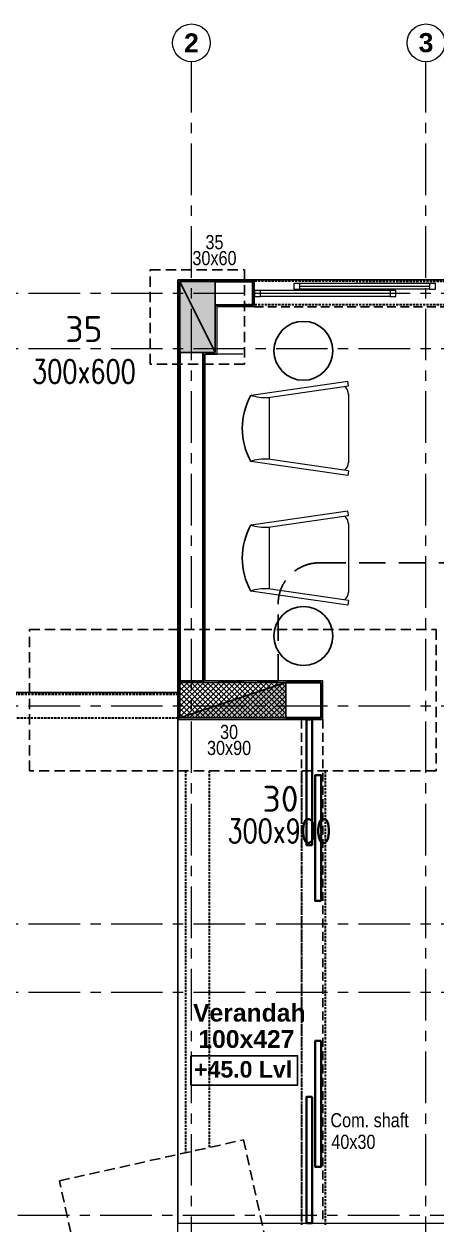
# Model space of a CAD drawing. Header units: millimetres. Extents: x -545754 to 527377, y 134623 to 1871324.
# Drawn here: x 455380 to 458876, y 170044 to 180221 of the extents above; entities that cross this region are included whole.
import ezdxf
from ezdxf.enums import TextEntityAlignment as Align
from ezdxf.xclip import XClip

# ---------------------------------------------------------------- set-up
doc = ezdxf.new("R2010")
doc.units = ezdxf.units.MM
doc.header["$XCLIPFRAME"] = 0
for name, pattern in [('PLINTH BEAM & PILE CAP LEVEL DRAWING   1605.2024$0$CENTER', [2, 1.25, -0.25, 0.25, -0.25]), ('PLINTH BEAM & PILE CAP LEVEL DRAWING   1605.2024$0$DASHDOT', [25.4, 12.7, -6.35, 0, -6.35]), ('PLINTH BEAM & PILE CAP LEVEL DRAWING   1605.2024$0$DASHED', [0.75, 0.5, -0.25]), ('PLINTH BEAM & PILE CAP LEVEL DRAWING   1605.2024$0$HIDDEN', [0.375, 0.25, -0.125]), ('PLINTH BEAM & PILE CAP LEVEL DRAWING   1605.2024$0$HIDDEN2', [4.7625, 3.175, -1.5875])]:
    doc.linetypes.add(name, pattern=pattern)
for name, color, linetype, lineweight in [('Geo Col Hatch', 66, 'Continuous', 5), ('Geo Col Size', 7, 'Continuous', 13), ('Geo Column', 10, 'Continuous', 25), ('Geo-COLUMN-NO', 7, 'Continuous', 30), ('PLINTH BEAM & PILE CAP LEVEL DRAWING   1605.2024$0$A- WALL', 212, 'Continuous', 35), ('PLINTH BEAM & PILE CAP LEVEL DRAWING   1605.2024$0$A-GLASS', 9, 'Continuous', 35), ('PLINTH BEAM & PILE CAP LEVEL DRAWING   1605.2024$0$A-GRID', 35, 'PLINTH BEAM & PILE CAP LEVEL DRAWING   1605.2024$0$DASHDOT', 5), ('PLINTH BEAM & PILE CAP LEVEL DRAWING   1605.2024$0$A-PLASTER', 22, 'Continuous', 5), ('PLINTH BEAM & PILE CAP LEVEL DRAWING   1605.2024$0$A-ROOM TEXT', 52, 'Continuous', 5), ('PLINTH BEAM & PILE CAP LEVEL DRAWING   1605.2024$0$A-TEXT', 52, 'Continuous', 20), ('PLINTH BEAM & PILE CAP LEVEL DRAWING   1605.2024$0$A-WINDOW', 14, 'Continuous', 9), ('PLINTH BEAM & PILE CAP LEVEL DRAWING   1605.2024$0$Geo-GRADE BEAM', 1, 'PLINTH BEAM & PILE CAP LEVEL DRAWING   1605.2024$0$HIDDEN2', 30)]:
    doc.layers.add(name, color=color, linetype=linetype, lineweight=lineweight)
for name, color, linetype in [('PLINTH BEAM & PILE CAP LEVEL DRAWING   1605.2024$0$A- COL HATCH', 128, 'Continuous'), ('PLINTH BEAM & PILE CAP LEVEL DRAWING   1605.2024$0$A-COLTEXT', 9, 'Continuous'), ('PLINTH BEAM & PILE CAP LEVEL DRAWING   1605.2024$0$A-DIMENSION', 8, 'Continuous'), ('PLINTH BEAM & PILE CAP LEVEL DRAWING   1605.2024$0$A-FURNITURE', 14, 'Continuous'), ('PLINTH BEAM & PILE CAP LEVEL DRAWING   1605.2024$0$A-NOTS', 8, 'Continuous'), ('PLINTH BEAM & PILE CAP LEVEL DRAWING   1605.2024$0$A-ROOF', 8, 'Continuous'), ('PLINTH BEAM & PILE CAP LEVEL DRAWING   1605.2024$0$A-THIN', 14, 'Continuous'), ('PLINTH BEAM & PILE CAP LEVEL DRAWING   1605.2024$0$GEO GF COL', 1, 'Continuous'), ('PLINTH BEAM & PILE CAP LEVEL DRAWING   1605.2024$0$GEO-COL', 1, 'Continuous'), ('PLINTH BEAM & PILE CAP LEVEL DRAWING   1605.2024$0$SPILECAP', 128, 'Continuous')]:
    doc.layers.add(name, color=color, linetype=linetype)
doc.styles.add('ISCOPEUR', font='isocpeur.ttf')
doc.styles.add('PLINTH BEAM & PILE CAP LEVEL DRAWING   1605.2024$0$BOLD', font='arialbd.ttf')
doc.styles.add('PLINTH BEAM & PILE CAP LEVEL DRAWING   1605.2024$0$COLTEXT', font='ARIALN.TTF')
doc.styles.add('simplex', font='simplex.shx', dxfattribs={"width": 0.75})

# ---------------------------------------------------------------- blocks, each defined once
blk = doc.blocks.new('PLINTH BEAM & PILE CAP LEVEL DRAWING   1605.2024$0$zw$DF02')
at = {"layer": 'PLINTH BEAM & PILE CAP LEVEL DRAWING   1605.2024$0$Geo-GRADE BEAM', "color": 7, "ltscale": 6}
for p, q in [((940, 38100), (-4280, 38103)), ((940, 37900), (-4280, 37903)), ((-4830, 37500), (-4830, 37385)), ((-4630, 37500), (-4630, 35150)), ((-4830, 37185), (-4830, 35150)), ((-9860, 34600), (-4830, 34601)), ((-9866, 34400), (-4830, 34401)), ((-4780, 33950), (-4780, 30712)), ((-4580, 33950), (-4580, 30756)), ((-3793, 30100), (-3793, 33950)), ((-3593, 30100), (-3593, 33950))]:
    blk.add_line(p, q, dxfattribs=at)
blk = doc.blocks.new('PLINTH BEAM & PILE CAP LEVEL DRAWING   1605.2024$0$zw$C37E')
at = {"layer": 'PLINTH BEAM & PILE CAP LEVEL DRAWING   1605.2024$0$SPILECAP', "color": 150, "linetype": 'PLINTH BEAM & PILE CAP LEVEL DRAWING   1605.2024$0$HIDDEN', "ltscale": 35}
for points in [[(-508, 3820), (-428, 3820), (-428, 3740), (-508, 3740)], [(-610.5, 3515), (-265.5, 3515), (-265.5, 3395), (-610.5, 3395)], [(-585.1, 3047.4), (-428.8, 3082.1), (-351, 2730.6), (-507.2, 2696)]]:
    blk.add_lwpolyline(points, close=True, dxfattribs=at)
blk = doc.blocks.new('PLINTH BEAM & PILE CAP LEVEL DRAWING   1605.2024$0$ngfgrid')
at = {"layer": 'PLINTH BEAM & PILE CAP LEVEL DRAWING   1605.2024$0$A-GRID', "linetype": 'PLINTH BEAM & PILE CAP LEVEL DRAWING   1605.2024$0$CENTER', "ltscale": 35}
for p, q in [((76749.36, -151036.89), (76749.36, -146793.69)), ((76948.36, -151036.89), (76948.36, -146793.69)), ((78544.86, -146990.19), (75455.42, -146990.19)), ((78544.86, -147037.19), (75455.42, -147037.19)), ((78544.86, -147340.19), (75455.42, -147340.19)), ((78544.86, -147525.19), (75455.42, -147525.19)), ((78544.86, -147583.19), (75455.42, -147583.19)), ((78535.75, -147772.19), (75464.53, -147772.19))]:
    blk.add_line(p, q, dxfattribs=at)
at = {"layer": 'PLINTH BEAM & PILE CAP LEVEL DRAWING   1605.2024$0$A-GRID', "linetype": 'Continuous'}
for centre in [(76749.36, -146777.69), (76948.36, -146777.69)]:
    blk.add_circle(centre, 16, dxfattribs=at)
at = {"layer": 'PLINTH BEAM & PILE CAP LEVEL DRAWING   1605.2024$0$A-GRID', "color": 32, "style": 'PLINTH BEAM & PILE CAP LEVEL DRAWING   1605.2024$0$BOLD'}
for s, p in [('2', (76749.36, -146777.75)), ('3', (76948.36, -146777.48))]:
    blk.add_text(s, height=16.2, dxfattribs=at).set_placement(p, align=Align.MIDDLE_CENTER)
blk = doc.blocks.new('PLINTH BEAM & PILE CAP LEVEL DRAWING   1605.2024$0$TYP COL')
at = {"layer": 'PLINTH BEAM & PILE CAP LEVEL DRAWING   1605.2024$0$A- COL HATCH', "ltscale": 0.3}
h = blk.add_hatch(dxfattribs=at)
h.set_pattern_fill('ANSI37', color=256, style=0)
h.set_pattern_definition([(45, (-4759.1833, 45555.23), (-2.24506403, 2.24506403), []), (135, (-4759.1833, 45555.23), (-2.24506403, -2.24506403), [])])
h.paths.add_polyline_path([(86860.3, -101765), (86770.3, -101765), (86770.3, -101795), (86860.3, -101795)])
at = {"layer": 'PLINTH BEAM & PILE CAP LEVEL DRAWING   1605.2024$0$GEO-COL', "linetype": 'Continuous', "ltscale": 0.1}
blk.add_lwpolyline([(86770.3, -101765), (86770.3, -101795), (86860.3, -101795), (86860.3, -101765)], close=True, dxfattribs=at)
blk = doc.blocks.new('PLINTH BEAM & PILE CAP LEVEL DRAWING   1605.2024$0$CH1')
at = {"layer": 'PLINTH BEAM & PILE CAP LEVEL DRAWING   1605.2024$0$A-FURNITURE', "lineweight": 9, "ltscale": 50}
for p, q in [((81709.1, -102024.4), (81791.2, -102012.5)), ((81725.7, -102026.1), (81791.7, -102016.4)), ((81791.7, -102016.4), (81791.2, -102012.5)), ((81724.6, -102026.2), (81724.6, -102078.7)), ((81791.7, -102023.2), (81791.7, -102081.7)), ((81791.2, -102092.5), (81709, -102080.5)), ((81791.7, -102088.5), (81725.7, -102078.8)), ((81791.7, -102088.5), (81791.2, -102092.5)), ((81791.7, -102088.5), (81791.7, -102088.5))]:
    blk.add_line(p, q, dxfattribs=at)
at = {"layer": 'PLINTH BEAM & PILE CAP LEVEL DRAWING   1605.2024$0$A-FURNITURE'}
for p, q in [((81709, -102024.4), (81710.4, -102024.8)), ((81709, -102080.5), (81710.3, -102080.1))]:
    blk.add_line(p, q, dxfattribs=at)
at = {"layer": 'PLINTH BEAM & PILE CAP LEVEL DRAWING   1605.2024$0$A-FURNITURE', "lineweight": 9, "ltscale": 50}
for centre, radius, start, end in [((81783.6, -102023.5), 8.1, 358.0597, 54.6406), ((81720.9, -101991.4), 35, 252.5617, 277.9999), ((81720.8, -102113.5), 35, 82.0099, 107.4383), ((81783.6, -102081.4), 8.1, 305.3594, 1.9403)]:
    blk.add_arc(centre, radius, start, end, dxfattribs=at)
at = {"layer": 'PLINTH BEAM & PILE CAP LEVEL DRAWING   1605.2024$0$A-FURNITURE'}
blk.add_arc((81759.2, -102052.6), 57.5, 150.645, 209.1033, dxfattribs=at)
blk = doc.blocks.new('PLINTH BEAM & PILE CAP LEVEL DRAWING   1605.2024$0$GF COL')
at = {"layer": 'PLINTH BEAM & PILE CAP LEVEL DRAWING   1605.2024$0$GEO GF COL', "ltscale": 0.3}
blk.add_hatch(color=250, dxfattribs=at).paths.add_polyline_path([(70946.9, -146980.2), (70916.9, -146980.2), (70916.9, -147040.2), (70946.9, -147040.2)])
at = {"layer": 'PLINTH BEAM & PILE CAP LEVEL DRAWING   1605.2024$0$GEO GF COL', "linetype": 'Continuous', "ltscale": 0.1}
blk.add_lwpolyline([(70916.9, -146980.2), (70946.9, -146980.2), (70946.9, -147040.2), (70916.9, -147040.2)], close=True, dxfattribs=at)
blk = doc.blocks.new('PLINTH BEAM & PILE CAP LEVEL DRAWING   1605.2024')
at = {"layer": 'PLINTH BEAM & PILE CAP LEVEL DRAWING   1605.2024$0$A- WALL', "ltscale": 0.3}
for p, q in [((53869.27, -146980.19), (53837.27, -146980.19)), ((53869.27, -147000.19), (53869.27, -146980.19)), ((53869.27, -147000.19), (53837.27, -147000.19))]:
    blk.add_line(p, q, dxfattribs=at)
for points in [[(53807.27, -147040.19), (53807.27, -147320.19)], [(53827.27, -147320.19), (53827.27, -147040.19)], [(53897.27, -147350.19), (53927.27, -147350.19), (53927.27, -147320.19), (53897.27, -147320.19)]]:
    blk.add_lwpolyline(points, dxfattribs=at)
blk.add_lwpolyline([(53807.27, -147350.19), (53807.27, -147350.19)], close=True, dxfattribs=at)
at = {"layer": 'PLINTH BEAM & PILE CAP LEVEL DRAWING   1605.2024$0$A-FURNITURE'}
for centre in [(53912.29, -147038.88), (53912.29, -147280.78)]:
    blk.add_circle(centre, 25, dxfattribs=at)
at = {"layer": 'PLINTH BEAM & PILE CAP LEVEL DRAWING   1605.2024$0$A-GLASS'}
for points in [[(53919.77, -147458.08), (53914.77, -147458.08), (53914.77, -147351.69), (53919.77, -147351.69)], [(53927.27, -147505.46), (53922.27, -147505.46), (53922.27, -147398.71), (53927.27, -147398.71)], [(53927.27, -147624.23), (53922.27, -147624.23), (53922.27, -147730.98), (53927.27, -147730.98)], [(53919.77, -147671.61), (53914.77, -147671.61), (53914.77, -147778.69), (53919.77, -147778.69)]]:
    blk.add_lwpolyline(points, close=True, dxfattribs=at)
at = {"layer": 'PLINTH BEAM & PILE CAP LEVEL DRAWING   1605.2024$0$A-NOTS', "color": 8}
blk.add_lwpolyline([(53816.81, -147636.7), (53907.32, -147636.7), (53907.32, -147661.65), (53816.81, -147661.65)], close=True, dxfattribs=at)
at = {"layer": 'PLINTH BEAM & PILE CAP LEVEL DRAWING   1605.2024$0$A-PLASTER', "ltscale": 0.3}
for p, q in [((53805.77, -146978.69), (53805.77, -147351.69)), ((53870.77, -146978.69), (53805.77, -146978.69)), ((53805.77, -146978.69), (53870.77, -146978.69)), ((53805.77, -147351.69), (53805.77, -146978.69)), ((53870.77, -147001.69), (53870.77, -146978.69)), ((53838.77, -147001.69), (53838.77, -147041.69)), ((53870.77, -147001.69), (53838.77, -147001.69)), ((53828.77, -147041.69), (53838.77, -147041.69)), ((53828.77, -147318.69), (53828.77, -147041.69)), ((53860.77, -147041.69), (53828.77, -147041.69)), ((53828.77, -147318.69), (53828.77, -147041.69)), ((53838.77, -147041.69), (53838.77, -147041.69)), ((53928.77, -147318.69), (53828.77, -147318.69)), ((53928.77, -147318.69), (53828.77, -147318.69)), ((53928.77, -147351.69), (53928.77, -147318.69)), ((53928.77, -147351.69), (53928.77, -147318.69)), ((53805.77, -147351.69), (53928.77, -147351.69)), ((53805.77, -147351.69), (53928.77, -147351.69)), ((53805.77, -147778.69), (54240.77, -147778.69)), ((53805.77, -148023.68), (53805.77, -147778.69))]:
    blk.add_line(p, q, dxfattribs=at)
at = {"layer": 'PLINTH BEAM & PILE CAP LEVEL DRAWING   1605.2024$0$A-ROOF', "color": 14, "linetype": 'PLINTH BEAM & PILE CAP LEVEL DRAWING   1605.2024$0$DASHED', "ltscale": 15}
for p, q in [((53870.77, -147001.69), (54350.77, -147001.69)), ((53910.77, -147351.69), (53910.77, -147778.69)), ((53928.77, -147351.69), (53928.77, -147778.69))]:
    blk.add_line(p, q, dxfattribs=at)
at = {"layer": 'PLINTH BEAM & PILE CAP LEVEL DRAWING   1605.2024$0$A-ROOF', "color": 9, "linetype": 'PLINTH BEAM & PILE CAP LEVEL DRAWING   1605.2024$0$DASHED', "ltscale": 45}
blk.add_lwpolyline([(53003.89, -147328.69), (53805.77, -147328.69), (53805.77, -147318.69), (53890.77, -147318.69), (53890.77, -147253.69, -0.4142136), (53925.77, -147218.69), (54355.77, -147218.69, -0.4142136), (54390.77, -147253.69), (54390.77, -147328.69), (54682.77, -147328.69), (54682.77, -147318.69), (54785.77, -147318.69)], format="xyb", dxfattribs=at)
at = {"layer": 'PLINTH BEAM & PILE CAP LEVEL DRAWING   1605.2024$0$A-THIN', "color": 32}
for p, q in [((53870.77, -146978.69), (54350.77, -146978.69)), ((53805.77, -147778.69), (53805.77, -147351.69))]:
    blk.add_line(p, q, dxfattribs=at)
at = {"layer": 'PLINTH BEAM & PILE CAP LEVEL DRAWING   1605.2024$0$A-THIN', "color": 128}
blk.add_line((53805.77, -147328.69), (53305.77, -147328.69), dxfattribs=at)
at = {"layer": 'PLINTH BEAM & PILE CAP LEVEL DRAWING   1605.2024$0$A-WINDOW', "color": 8}
for p, q in [((54019.22, -146981.69), (53909.22, -146981.69)), ((53985.77, -146987.69), (53875.77, -146987.69)), ((53985.77, -146992.69), (53875.77, -146992.69)), ((54019.22, -146986.69), (53909.22, -146986.69))]:
    blk.add_line(p, q, dxfattribs=at)
at = {"layer": 'PLINTH BEAM & PILE CAP LEVEL DRAWING   1605.2024$0$A-WINDOW', "color": 14}
for p, q in [((54019.22, -146984.19), (53909.22, -146984.19)), ((53985.77, -146990.19), (53875.77, -146990.19))]:
    blk.add_line(p, q, dxfattribs=at)
at = {"layer": 'PLINTH BEAM & PILE CAP LEVEL DRAWING   1605.2024$0$A-WINDOW', "color": 32}
for points in [[(53909.22, -146986.69), (53909.22, -146981.69), (53904.22, -146981.69), (53904.22, -146986.69)], [(54024.22, -146986.69), (54024.22, -146981.69), (54019.22, -146981.69), (54019.22, -146986.69)], [(53875.77, -146992.69), (53875.77, -146987.69), (53870.77, -146987.69), (53870.77, -146992.69)], [(53990.77, -146992.69), (53990.77, -146987.69), (53985.77, -146987.69), (53985.77, -146992.69)]]:
    blk.add_lwpolyline(points, close=True, dxfattribs=at)
at = {"layer": 'PLINTH BEAM & PILE CAP LEVEL DRAWING   1605.2024$0$A-DIMENSION', "color": 5, "linetype": 'ByBlock', "ltscale": 0.01, "xscale": 0.1, "yscale": 0.1, "zscale": 0.1}
blk.add_blockref('PLINTH BEAM & PILE CAP LEVEL DRAWING   1605.2024$0$zw$DF02', (54290.28, -150790.19), dxfattribs=at)
at = {"layer": 'PLINTH BEAM & PILE CAP LEVEL DRAWING   1605.2024$0$A-FURNITURE'}
for p in [(-27841.31, -45052.14), (-27841.31, -45162.14)]:
    blk.add_blockref('PLINTH BEAM & PILE CAP LEVEL DRAWING   1605.2024$0$CH1', p, dxfattribs=at)
at = {"layer": 'PLINTH BEAM & PILE CAP LEVEL DRAWING   1605.2024$0$A-GRID'}
blk.add_blockref('PLINTH BEAM & PILE CAP LEVEL DRAWING   1605.2024$0$ngfgrid', (-22932.09, 0), dxfattribs=at)
at = {"layer": 'PLINTH BEAM & PILE CAP LEVEL DRAWING   1605.2024$0$GEO GF COL', "color": 3}
blk.add_blockref('PLINTH BEAM & PILE CAP LEVEL DRAWING   1605.2024$0$GF COL', (-17109.66, 0), dxfattribs=at)
at = {"layer": 'PLINTH BEAM & PILE CAP LEVEL DRAWING   1605.2024$0$GEO-COL'}
blk.add_blockref('PLINTH BEAM & PILE CAP LEVEL DRAWING   1605.2024$0$TYP COL', (-32963.05, -45555.23), dxfattribs=at)
at = {"layer": 'PLINTH BEAM & PILE CAP LEVEL DRAWING   1605.2024$0$SPILECAP', "linetype": 'ByBlock', "ltscale": 0.01}
blk.add_blockref('PLINTH BEAM & PILE CAP LEVEL DRAWING   1605.2024$0$zw$C37E', (54290.28, -150790.19), dxfattribs=at)
at = {"layer": 'PLINTH BEAM & PILE CAP LEVEL DRAWING   1605.2024$0$A-COLTEXT', "style": 'PLINTH BEAM & PILE CAP LEVEL DRAWING   1605.2024$0$COLTEXT'}
for s, p in [('35', (53836.79, -146946.69)), ('30x60', (53836.79, -146960.24)), ('30', (53849.18, -147362.13)), ('30x90', (53849.18, -147375.68))]:
    blk.add_text(s, height=12, dxfattribs=at).set_placement(p, align=Align.MIDDLE_CENTER)
at = {"layer": 'PLINTH BEAM & PILE CAP LEVEL DRAWING   1605.2024$0$A-NOTS', "color": 32, "extrusion": (-1.19514e-08, -5.97016e-09, 1), "style": 'PLINTH BEAM & PILE CAP LEVEL DRAWING   1605.2024$0$BOLD'}
blk.add_text('+45.0 Lvl', height=14, rotation=1079.99994, dxfattribs=at).set_placement((53819.53, -147655.29, 0))
at = {"layer": 'PLINTH BEAM & PILE CAP LEVEL DRAWING   1605.2024$0$A-ROOM TEXT', "color": 52, "style": 'PLINTH BEAM & PILE CAP LEVEL DRAWING   1605.2024$0$BOLD'}
for s, p in [('Verandah', (53866.35, -147600.28)), ('100x427', (53863.89, -147622.55))]:
    blk.add_text(s, height=15, dxfattribs=at).set_placement(p, align=Align.MIDDLE_CENTER)
at = {"layer": 'PLINTH BEAM & PILE CAP LEVEL DRAWING   1605.2024$0$A-TEXT', "color": 22, "style": 'PLINTH BEAM & PILE CAP LEVEL DRAWING   1605.2024$0$COLTEXT'}
for s, p in [('Com. shaft', (53968.4, -147691.4)), ('40x30', (53954.67, -147709.75))]:
    blk.add_text(s, height=12, dxfattribs=at).set_placement(p, align=Align.MIDDLE_CENTER)
blk = doc.blocks.new('*U161')
at = {"layer": 'Geo Col Hatch'}
h = blk.add_hatch(color=256, dxfattribs=at)
h.dxf.hatch_style = 1
h.paths.add_polyline_path([(-150, -300), (150, -300), (-150, 300)])
at = {"layer": 'Geo Column'}
blk.add_line((-150, 300), (150, -300), dxfattribs=at)
blk.add_lwpolyline([(-150, 300), (-150, -300), (150, -300), (150, 300)], close=True, dxfattribs=at)
at = {"layer": 'Geo Col Size', "color": 1, "style": 'simplex', "width": 0.75, "flags": 1}
blk.add_attdef('300X600', (278, -519), '', height=200, dxfattribs=at)
blk = doc.blocks.new('*U0')
at = {"layer": 'Geo Col Hatch'}
h = blk.add_hatch(color=256, dxfattribs=at)
h.dxf.hatch_style = 1
h.paths.add_polyline_path([(450, -150), (450, 150), (-450, -150)])
at = {"layer": 'Geo Column'}
blk.add_line((-450, -150), (450, 150), dxfattribs=at)
blk.add_lwpolyline([(-450, -150), (450, -150), (450, 150), (-450, 150)], close=True, dxfattribs=at)
at = {"layer": 'Geo Col Size', "color": 1, "style": 'simplex', "width": 0.75, "flags": 1}
blk.add_attdef('300X900', (278, -519), '', height=200, dxfattribs=at)
blk = doc.blocks.new('A$C4bcebf93')
at = {"layer": 'Geo Column'}
ref = blk.add_blockref('*U161', (-8850, 14110), dxfattribs=at)
ref.add_attrib('300X600', '300x600', (-10253, 13548), dxfattribs={"layer": 'Geo Col Size', "height": 200, "style": 'simplex', "width": 0.75})
ref = blk.add_blockref('*U0', (-8550, 10860), dxfattribs=at)
ref.add_attrib('300X900', '300x900', (-8595, 9651), dxfattribs={"layer": 'Geo Col Size', "height": 200, "style": 'simplex', "width": 0.75})
at = {"layer": 'Geo-COLUMN-NO', "style": 'ISCOPEUR'}
for s, p in [('35', (-9970, 13898)), ('30', (-8297, 9914))]:
    blk.add_text(s, height=220, dxfattribs=at).set_placement(p)

msp = doc.modelspace()

# ---------------------------------------------------------------- block references
at = {"color": 1}
ref = msp.add_blockref('PLINTH BEAM & PILE CAP LEVEL DRAWING   1605.2024', (-81371.5, 1647838), dxfattribs=dict(at, xscale=10, yscale=10, zscale=10))
XClip(ref).set_block_clipping_path([(52196.5926527644, -151321.454333998), (56330.4792790419, -146541.7518497292)])
at = {"layer": 'Geo Column'}
msp.add_blockref('A$C4bcebf93', (465701.2, 163626), dxfattribs=at)

doc.saveas('drawing.dxf')
